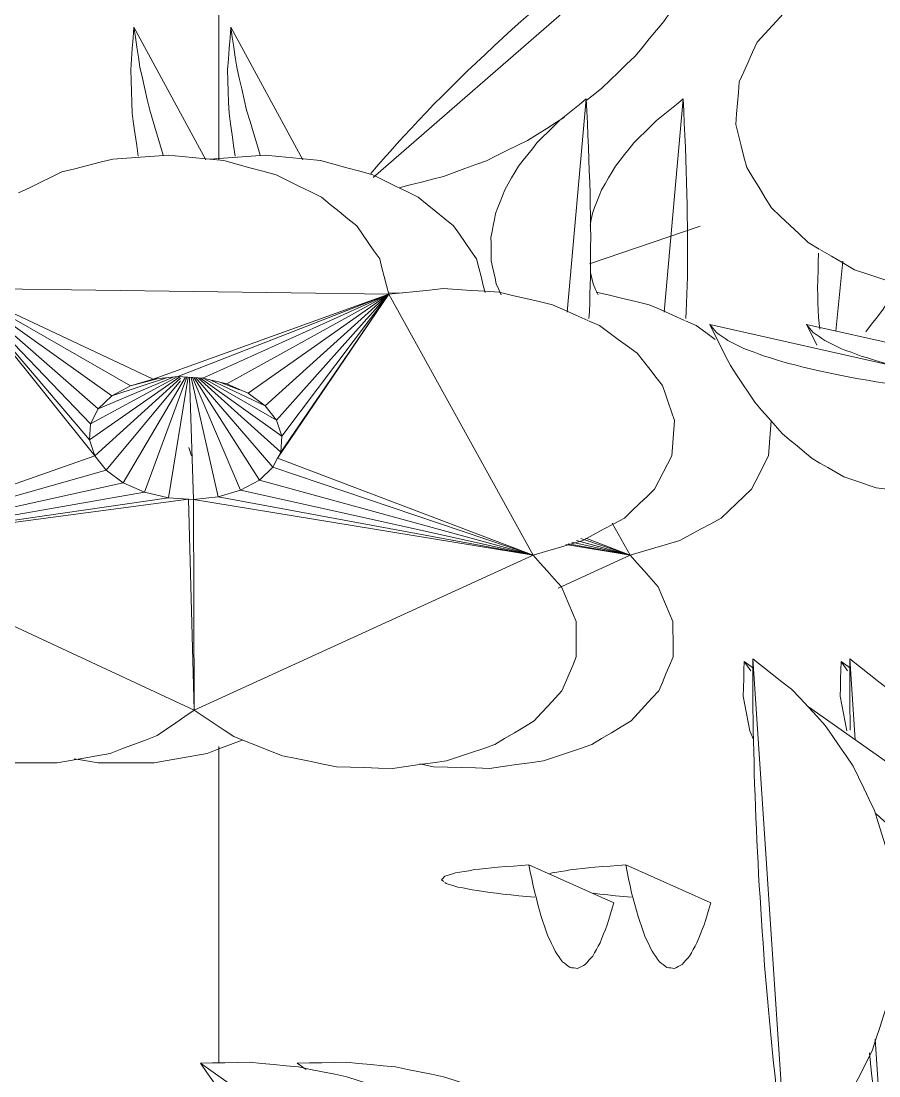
# Model space of a CAD drawing. Header units: metres. Extents: x 10.2 to 20.8, y -0.2 to 6.6.
# Drawn here: x 14.5478 to 14.6224, y 1.4089 to 1.5007 of the extents above; entities that cross this region are included whole.
import ezdxf

# ---------------------------------------------------------------- set-up
doc = ezdxf.new("R2010")
doc.units = ezdxf.units.M
for name, color, linetype, lineweight in [('Importações nas famílias', 250, 'Continuous', 5), ('Pilares estruturais', 7, 'Continuous', 5), ('Vegetação', 7, 'Continuous', 5)]:
    doc.layers.add(name, color=color, linetype=linetype, lineweight=lineweight)

# ---------------------------------------------------------------- blocks, each defined once
blk = doc.blocks.new('Planta_pergolado_12200 - plantas pergolado_skp_Component_12-V3474-Corte 3')
at = {"layer": 'Importações nas famílias'}
blk.add_line((14.563402, 2.02062), (14.596081, 1.997517), dxfattribs=at)
at = {"layer": 'Importações nas famílias', "flags": 128}
for points in [[(14.567663, 2.020685), (14.566598, 2.020669), (14.565533, 2.020652), (14.564467, 2.020636), (14.563402, 2.02062)], [(14.563402, 2.02062), (14.56397, 2.019805), (14.564537, 2.018989), (14.565105, 2.018173), (14.565672, 2.017358)], [(14.571937, 2.020285), (14.570869, 2.020385), (14.5698, 2.020485), (14.568732, 2.020585), (14.567663, 2.020685)], [(14.576126, 2.01943), (14.575079, 2.019644), (14.574032, 2.019857), (14.572985, 2.020071), (14.571937, 2.020285)], [(14.580129, 2.01814), (14.579128, 2.018463), (14.578128, 2.018785), (14.577127, 2.019107), (14.576126, 2.01943)], [(14.583854, 2.016446), (14.582923, 2.016869), (14.581992, 2.017293), (14.581061, 2.017717), (14.580129, 2.01814)], [(14.565672, 2.017358), (14.566285, 2.016579), (14.566898, 2.0158), (14.567511, 2.015021), (14.568124, 2.014242)], [(14.587213, 2.014386), (14.586374, 2.014901), (14.585534, 2.015416), (14.584694, 2.015931), (14.583854, 2.016446)], [(14.568124, 2.014242), (14.568776, 2.013508), (14.569427, 2.012774), (14.570079, 2.012041), (14.570731, 2.011307)], [(14.590128, 2.012011), (14.589399, 2.012605), (14.588671, 2.013198), (14.587942, 2.013792), (14.587213, 2.014386)], [(14.592529, 2.009374), (14.591929, 2.010033), (14.591328, 2.010692), (14.590728, 2.011351), (14.590128, 2.012011)], [(14.570731, 2.011307), (14.571414, 2.010627), (14.572097, 2.009947), (14.57278, 2.009267), (14.573463, 2.008587)], [(14.59436, 2.006538), (14.593903, 2.007247), (14.593445, 2.007956), (14.592987, 2.008665), (14.592529, 2.009374)], [(14.573463, 2.008587), (14.574171, 2.007968), (14.574878, 2.007349), (14.575585, 2.00673), (14.576292, 2.006111)], [(14.59558, 2.00357), (14.595275, 2.004312), (14.59497, 2.005054), (14.594665, 2.005796), (14.59436, 2.006538)], [(14.576292, 2.006111), (14.577015, 2.00556), (14.577738, 2.005008), (14.578461, 2.004457), (14.579184, 2.003906)], [(14.579184, 2.003906), (14.579915, 2.003429), (14.580646, 2.002952), (14.581377, 2.002475), (14.582109, 2.001998)], [(14.596158, 2.000539), (14.596013, 2.001297), (14.595869, 2.002055), (14.595724, 2.002812), (14.59558, 2.00357)], [(14.582109, 2.001998), (14.58284, 2.001601), (14.583571, 2.001203), (14.584301, 2.000805), (14.585032, 2.000408)], [(14.585032, 2.000408), (14.585755, 2.000094), (14.586478, 1.99978), (14.587201, 1.999466), (14.587923, 1.999152)], [(14.596081, 1.997517), (14.5961, 1.998272), (14.596119, 1.999028), (14.596139, 1.999784), (14.596158, 2.000539)], [(14.587923, 1.999152), (14.58863, 1.998926), (14.589336, 1.998699), (14.590043, 1.998472), (14.590749, 1.998246)], [(14.590749, 1.998246), (14.591432, 1.998109), (14.592114, 1.997972), (14.592796, 1.997835), (14.593479, 1.997699)], [(14.593479, 1.997699), (14.594129, 1.997653), (14.59478, 1.997608), (14.595431, 1.997562), (14.596081, 1.997517)]]:
    blk.add_lwpolyline(points, dxfattribs=at)
blk = doc.blocks.new('Planta_pergolado_12200 - plantas pergolado_skp_Component_12-V3475-Corte 3')
at = {"layer": 'Importações nas famílias'}
blk.add_line((14.611436, 2.055797), (14.614391, 2.011394), dxfattribs=at)
at = {"layer": 'Importações nas famílias', "flags": 128}
for points in [[(14.614808, 2.053144), (14.613965, 2.053807), (14.613122, 2.05447), (14.612279, 2.055134), (14.611436, 2.055797)], [(14.611436, 2.055797), (14.611436, 2.054929), (14.611437, 2.054062), (14.611437, 2.053194), (14.611438, 2.052327)], [(14.611438, 2.052327), (14.611451, 2.051413), (14.611464, 2.0505), (14.611477, 2.049586), (14.61149, 2.048673)], [(14.617741, 2.050008), (14.617008, 2.050792), (14.616275, 2.051576), (14.615541, 2.05236), (14.614808, 2.053144)], [(14.620165, 2.046464), (14.619559, 2.04735), (14.618953, 2.048236), (14.618347, 2.049122), (14.617741, 2.050008)], [(14.61149, 2.048673), (14.611516, 2.047724), (14.611541, 2.046775), (14.611567, 2.045826), (14.611592, 2.044877)], [(14.622023, 2.042594), (14.621558, 2.043562), (14.621094, 2.044529), (14.620629, 2.045497), (14.620165, 2.046464)], [(14.611592, 2.044877), (14.61163, 2.043902), (14.611667, 2.042928), (14.611705, 2.041954), (14.611743, 2.04098)], [(14.623271, 2.03849), (14.622959, 2.039516), (14.622647, 2.040542), (14.622335, 2.041568), (14.622023, 2.042594)], [(14.611743, 2.04098), (14.611792, 2.039991), (14.611841, 2.039003), (14.611891, 2.038014), (14.61194, 2.037026)], [(14.623882, 2.034247), (14.623729, 2.035308), (14.623577, 2.036369), (14.623424, 2.037429), (14.623271, 2.03849)], [(14.61194, 2.037026), (14.612001, 2.036034), (14.612061, 2.035042), (14.612122, 2.03405), (14.612182, 2.033058)], [(14.623839, 2.029966), (14.62385, 2.031036), (14.62386, 2.032107), (14.623871, 2.033177), (14.623882, 2.034247)], [(14.612182, 2.033058), (14.612253, 2.032074), (14.612324, 2.03109), (14.612395, 2.030106), (14.612466, 2.029122)], [(14.623144, 2.025746), (14.623318, 2.026801), (14.623492, 2.027856), (14.623665, 2.028911), (14.623839, 2.029966)], [(14.612466, 2.029122), (14.612547, 2.028156), (14.612628, 2.027191), (14.612708, 2.026225), (14.612789, 2.02526)], [(14.621814, 2.021687), (14.622146, 2.022702), (14.622479, 2.023717), (14.622812, 2.024731), (14.623144, 2.025746)], [(14.612789, 2.02526), (14.612878, 2.024324), (14.612968, 2.023388), (14.613057, 2.022452), (14.613147, 2.021516)], [(14.613147, 2.021516), (14.613244, 2.020619), (14.613342, 2.019723), (14.613439, 2.018826), (14.613536, 2.01793)], [(14.619879, 2.017884), (14.620363, 2.018835), (14.620846, 2.019785), (14.62133, 2.020736), (14.621814, 2.021687)], [(14.613536, 2.01793), (14.61364, 2.017083), (14.613744, 2.016237), (14.613848, 2.01539), (14.613953, 2.014544)], [(14.617385, 2.014426), (14.618009, 2.01529), (14.618632, 2.016155), (14.619256, 2.017019), (14.619879, 2.017884)], [(14.613953, 2.014544), (14.614062, 2.013756), (14.614172, 2.012969), (14.614281, 2.012181), (14.614391, 2.011394)], [(14.614391, 2.011394), (14.61514, 2.012152), (14.615888, 2.01291), (14.616637, 2.013668), (14.617385, 2.014426)]]:
    blk.add_lwpolyline(points, dxfattribs=at)
blk = doc.blocks.new('Planta_pergolado_12200 - plantas pergolado_skp_Component_16-V3798-Corte 3')
for name in ['Planta_pergolado_12200 - plantas pergolado_skp_Component_12-V3475-Corte 3', 'Planta_pergolado_12200 - plantas pergolado_skp_Component_12-V3474-Corte 3']:
    blk.add_blockref(name, (0, -0.610611))
blk = doc.blocks.new('Planta_pergolado_12200 - plantas pergolado_skp_Component_12-V3509-Corte 3')
at = {"layer": 'Importações nas famílias'}
for p, q in [((14.578434, 2.097664), (14.61029, 2.125456)), ((14.578724, 2.098619), (14.578233, 2.098015))]:
    blk.add_line(p, q, dxfattribs=at)
at = {"layer": 'Importações nas famílias', "flags": 128}
for points in [[(14.61029, 2.125456), (14.609708, 2.125124), (14.609125, 2.124791), (14.608543, 2.124458), (14.60796, 2.124126)], [(14.609222, 2.121673), (14.609489, 2.122619), (14.609756, 2.123564), (14.610023, 2.12451), (14.61029, 2.125456)], [(14.60796, 2.124126), (14.607299, 2.123698), (14.606637, 2.123271), (14.605976, 2.122844), (14.605314, 2.122416)], [(14.605314, 2.122416), (14.604589, 2.121904), (14.603864, 2.121392), (14.603139, 2.12088), (14.602414, 2.120367)], [(14.607757, 2.118017), (14.608123, 2.118931), (14.608489, 2.119845), (14.608856, 2.120759), (14.609222, 2.121673)], [(14.602414, 2.120367), (14.601643, 2.119782), (14.600871, 2.119197), (14.6001, 2.118612), (14.599329, 2.118027)], [(14.599329, 2.118027), (14.598529, 2.117383), (14.597729, 2.116739), (14.59693, 2.116095), (14.59613, 2.115451)], [(14.605912, 2.114531), (14.606373, 2.115403), (14.606835, 2.116274), (14.607296, 2.117146), (14.607757, 2.118017)], [(14.59613, 2.115451), (14.595321, 2.114763), (14.594511, 2.114075), (14.593702, 2.113387), (14.592893, 2.112699)], [(14.603708, 2.111252), (14.604259, 2.112072), (14.60481, 2.112891), (14.605361, 2.113711), (14.605912, 2.114531)], [(14.592893, 2.112699), (14.592093, 2.111983), (14.591293, 2.111267), (14.590493, 2.110551), (14.589693, 2.109835)], [(14.601168, 2.108217), (14.601803, 2.108975), (14.602438, 2.109734), (14.603073, 2.110493), (14.603708, 2.111252)], [(14.589693, 2.109835), (14.588922, 2.109109), (14.58815, 2.108382), (14.587378, 2.107655), (14.586607, 2.106928)], [(14.598322, 2.105459), (14.599033, 2.106148), (14.599745, 2.106838), (14.600457, 2.107527), (14.601168, 2.108217)], [(14.586607, 2.106928), (14.585881, 2.106207), (14.585156, 2.105486), (14.58443, 2.104765), (14.583705, 2.104045)], [(14.59694, 2.104375), (14.597541, 2.104847), (14.598322, 2.105459)], [(14.583705, 2.104045), (14.583043, 2.103347), (14.582381, 2.102649), (14.581719, 2.101951), (14.581057, 2.101253)], [(14.591838, 2.100896), (14.592678, 2.101424), (14.593519, 2.101953), (14.59436, 2.102481), (14.595055, 2.102918)], [(14.581057, 2.101253), (14.580474, 2.100595), (14.57989, 2.099936), (14.579307, 2.099277), (14.578724, 2.098619)], [(14.588272, 2.099141), (14.589164, 2.09958), (14.590055, 2.100018), (14.590946, 2.100457), (14.591838, 2.100896)], [(14.584543, 2.097765), (14.585475, 2.098109), (14.586408, 2.098453), (14.58734, 2.098797), (14.588272, 2.099141)], [(14.580692, 2.096782), (14.581655, 2.097027), (14.582618, 2.097273), (14.58358, 2.097519), (14.584543, 2.097765)]]:
    blk.add_lwpolyline(points, dxfattribs=at)
blk = doc.blocks.new('Planta_pergolado_12200 - plantas pergolado_skp_Component_12-V3818-Corte 3')
at = {"layer": 'Importações nas famílias'}
for p, q in [((14.621477, 1.506232), (14.621218, 1.505231)), ((14.621691, 1.505106), (14.621803, 1.506266)), ((14.618665, 1.473705), (14.619251, 1.479783))]:
    blk.add_line(p, q, dxfattribs=at)
at = {"layer": 'Importações nas famílias', "flags": 128}
for points in [[(14.617156, 1.48047), (14.617132, 1.47971), (14.617108, 1.478951), (14.617085, 1.478191), (14.617061, 1.477431)], [(14.62278, 1.475601), (14.623201, 1.476311), (14.623622, 1.477021), (14.624043, 1.477731)], [(14.617061, 1.477431), (14.61708, 1.476792), (14.617099, 1.476152), (14.617119, 1.475512), (14.617138, 1.474873)], [(14.62125, 1.473637), (14.62176, 1.474291), (14.62227, 1.474946), (14.62278, 1.475601)], [(14.617138, 1.474873), (14.6172, 1.474368), (14.617262, 1.473863)]]:
    blk.add_lwpolyline(points, dxfattribs=at)
blk = doc.blocks.new('Planta_pergolado_12200 - plantas pergolado_skp_Component_17-V3820-Corte 3')
at = {"layer": 'Importações nas famílias'}
blk.add_line((14.617214, 1.480842), (14.616256, 1.481402), dxfattribs=at)
at = {"layer": 'Importações nas famílias', "flags": 128}
for points in [[(14.611802, 1.498832), (14.612471, 1.499564), (14.613141, 1.500297), (14.61381, 1.501029), (14.61448, 1.501762)], [(14.610258, 1.495392), (14.610644, 1.496252), (14.61103, 1.497112), (14.611416, 1.497972), (14.611802, 1.498832)], [(14.609953, 1.491677), (14.610029, 1.492606), (14.610105, 1.493535), (14.610181, 1.494463), (14.610258, 1.495392)], [(14.610908, 1.48794), (14.610669, 1.488874), (14.61043, 1.489809), (14.610191, 1.490743), (14.609953, 1.491677)], [(14.613057, 1.484435), (14.61252, 1.485311), (14.611982, 1.486188), (14.611445, 1.487064), (14.610908, 1.48794)], [(14.616256, 1.481402), (14.615456, 1.48216), (14.614657, 1.482919), (14.613857, 1.483677), (14.613057, 1.484435)], [(14.620284, 1.479047), (14.619277, 1.479635), (14.61827, 1.480224), (14.617263, 1.480813)], [(14.624869, 1.47753), (14.623723, 1.477909), (14.622577, 1.478288), (14.62143, 1.478667), (14.620284, 1.479047)]]:
    blk.add_lwpolyline(points, dxfattribs=at)
blk = doc.blocks.new('Planta_pergolado_12200 - plantas pergolado_skp_Component_16-V3821-Corte 3')
for name, p in [('Planta_pergolado_12200 - plantas pergolado_skp_Component_17-V3820-Corte 3', (0, 0)), ('Planta_pergolado_12200 - plantas pergolado_skp_Component_12-V3509-Corte 3', (0, -0.610611)), ('Planta_pergolado_12200 - plantas pergolado_skp_Component_12-V3818-Corte 3', (0, 0))]:
    blk.add_blockref(name, p)
blk = doc.blocks.new('Planta_pergolado_12200 - plantas pergolado_skp_Component_12-V3515-Corte 3')
at = {"layer": 'Importações nas famílias'}
for p, q in [((14.571826, 2.02062), (14.572606, 2.020069)), ((14.595273, 2.004043), (14.604505, 1.997517))]:
    blk.add_line(p, q, dxfattribs=at)
at = {"layer": 'Importações nas famílias', "flags": 128}
for points in [[(14.576086, 2.020685), (14.575021, 2.020669), (14.573956, 2.020652), (14.572891, 2.020636), (14.571826, 2.02062)], [(14.580361, 2.020285), (14.579292, 2.020385), (14.578224, 2.020485), (14.577155, 2.020585), (14.576086, 2.020685)], [(14.584549, 2.01943), (14.583502, 2.019644), (14.582455, 2.019857), (14.581408, 2.020071), (14.580361, 2.020285)], [(14.588553, 2.01814), (14.587552, 2.018463), (14.586551, 2.018785), (14.58555, 2.019107), (14.584549, 2.01943)], [(14.592278, 2.016446), (14.591347, 2.016869), (14.590415, 2.017293), (14.589484, 2.017717), (14.588553, 2.01814)], [(14.595637, 2.014386), (14.594797, 2.014901), (14.593957, 2.015416), (14.593118, 2.015931), (14.592278, 2.016446)], [(14.598551, 2.012011), (14.597823, 2.012605), (14.597094, 2.013198), (14.596365, 2.013792), (14.595637, 2.014386)], [(14.600952, 2.009374), (14.600352, 2.010033), (14.599752, 2.010692), (14.599151, 2.011351), (14.598551, 2.012011)], [(14.602784, 2.006538), (14.602326, 2.007247), (14.601868, 2.007956), (14.60141, 2.008665), (14.600952, 2.009374)], [(14.604003, 2.00357), (14.603698, 2.004312), (14.603394, 2.005054), (14.603089, 2.005796), (14.602784, 2.006538)], [(14.604581, 2.000539), (14.604437, 2.001297), (14.604292, 2.002055), (14.604148, 2.002812), (14.604003, 2.00357)], [(14.604505, 1.997517), (14.604524, 1.998272), (14.604543, 1.999028), (14.604562, 1.999784), (14.604581, 2.000539)], [(14.596347, 1.999152), (14.597053, 1.998926), (14.59776, 1.998699), (14.598466, 1.998472), (14.599173, 1.998246)], [(14.599173, 1.998246), (14.599855, 1.998109), (14.600537, 1.997972), (14.60122, 1.997835), (14.601902, 1.997699)], [(14.601902, 1.997699), (14.602553, 1.997653), (14.603203, 1.997608), (14.603854, 1.997562), (14.604505, 1.997517)]]:
    blk.add_lwpolyline(points, dxfattribs=at)
blk = doc.blocks.new('Planta_pergolado_12200 - plantas pergolado_skp_Component_12-V3516-Corte 3')
at = {"layer": 'Importações nas famílias'}
for p, q in [((14.619859, 2.055797), (14.620328, 2.048755)), ((14.622061, 2.022711), (14.622815, 2.011394))]:
    blk.add_line(p, q, dxfattribs=at)
at = {"layer": 'Importações nas famílias', "flags": 128}
for points in [[(14.623232, 2.053144), (14.622389, 2.053807), (14.621545, 2.05447), (14.620702, 2.055134), (14.619859, 2.055797)], [(14.619859, 2.055797), (14.61986, 2.054929), (14.61986, 2.054062), (14.619861, 2.053194), (14.619861, 2.052327)], [(14.619861, 2.052327), (14.619874, 2.051413), (14.619887, 2.0505), (14.6199, 2.049586)], [(14.626164, 2.050008), (14.625431, 2.050792), (14.624698, 2.051576), (14.623965, 2.05236), (14.623232, 2.053144)], [(14.628588, 2.046464), (14.627982, 2.04735), (14.627376, 2.048236), (14.62677, 2.049122), (14.626164, 2.050008)], [(14.630446, 2.042594), (14.629982, 2.043562), (14.629517, 2.044529), (14.629053, 2.045497), (14.628588, 2.046464)], [(14.632262, 2.029966), (14.632273, 2.031036), (14.632284, 2.032107), (14.632294, 2.033177)], [(14.631568, 2.025746), (14.631741, 2.026801), (14.631915, 2.027856), (14.632089, 2.028911), (14.632262, 2.029966)], [(14.630237, 2.021687), (14.63057, 2.022702), (14.630902, 2.023717), (14.631235, 2.024731), (14.631568, 2.025746)], [(14.621571, 2.021516), (14.621668, 2.020619), (14.621765, 2.019723), (14.621862, 2.018826), (14.62196, 2.01793)], [(14.628303, 2.017884), (14.628786, 2.018835), (14.62927, 2.019785), (14.629754, 2.020736), (14.630237, 2.021687)], [(14.62196, 2.01793), (14.622064, 2.017083), (14.622168, 2.016237), (14.622272, 2.01539), (14.622376, 2.014544)], [(14.625809, 2.014426), (14.626432, 2.01529), (14.627056, 2.016155), (14.627679, 2.017019), (14.628303, 2.017884)], [(14.622376, 2.014544), (14.622486, 2.013756), (14.622595, 2.012969), (14.622705, 2.012181), (14.622815, 2.011394)], [(14.622815, 2.011394), (14.623563, 2.012152), (14.624312, 2.01291), (14.62506, 2.013668), (14.625809, 2.014426)]]:
    blk.add_lwpolyline(points, dxfattribs=at)
blk = doc.blocks.new('Planta_pergolado_12200 - plantas pergolado_skp_Component_16-V3824-Corte 3')
for name in ['Planta_pergolado_12200 - plantas pergolado_skp_Component_12-V3516-Corte 3', 'Planta_pergolado_12200 - plantas pergolado_skp_Component_12-V3515-Corte 3']:
    blk.add_blockref(name, (0, -0.610611))
blk = doc.blocks.new('Planta_pergolado_12200 - plantas pergolado_skp_-V3864-Corte 3')
for name in ['Planta_pergolado_12200 - plantas pergolado_skp_Component_16-V3821-Corte 3', 'Planta_pergolado_12200 - plantas pergolado_skp_Component_16-V3798-Corte 3', 'Planta_pergolado_12200 - plantas pergolado_skp_Component_16-V3824-Corte 3']:
    blk.add_blockref(name, (0, 0))
blk = doc.blocks.new('Planta_pergolado_12200 - plantas pergolado_skp_Component_12-V3865-Corte 3')
at = {"layer": 'Importações nas famílias'}
for p, q in [((14.611504, 1.444382), (14.610683, 1.444963)), ((14.61125, 1.444147), (14.610683, 1.444963)), ((14.62959, 1.431595), (14.616275, 1.441009)), ((14.611184, 1.438909), (14.611489, 1.438167)), ((14.643361, 1.421859), (14.634588, 1.428062)), ((14.629389, 1.426341), (14.628658, 1.426818))]:
    blk.add_line(p, q, dxfattribs=at)
at = {"layer": 'Importações nas famílias', "flags": 128}
for points in [[(14.610683, 1.444963), (14.610663, 1.444207), (14.610644, 1.443451), (14.610625, 1.442696), (14.610606, 1.44194)], [(14.610606, 1.44194), (14.610751, 1.441182), (14.610895, 1.440425), (14.61104, 1.439667), (14.611184, 1.438909)], [(14.623572, 1.430453), (14.622865, 1.431072), (14.622158, 1.431691)], [(14.625018, 1.429351), (14.624295, 1.429902), (14.623572, 1.430453)], [(14.632313, 1.42475), (14.631582, 1.425148), (14.630851, 1.425545), (14.63012, 1.425943), (14.629389, 1.426341)], [(14.623841, 1.42561), (14.624772, 1.425187), (14.625703, 1.424763), (14.626634, 1.424339)], [(14.635204, 1.423495), (14.634481, 1.423809), (14.633758, 1.424122), (14.633036, 1.424436), (14.632313, 1.42475)], [(14.626634, 1.424339), (14.627635, 1.424017), (14.628636, 1.423694), (14.629637, 1.423372), (14.630638, 1.42305)], [(14.630638, 1.42305), (14.631685, 1.422836), (14.632732, 1.422622), (14.633779, 1.422408), (14.634826, 1.422195)], [(14.63803, 1.422588), (14.637323, 1.422815), (14.636617, 1.423041), (14.63591, 1.423268), (14.635204, 1.423495)], [(14.634826, 1.422195), (14.635895, 1.422095), (14.636963, 1.421995), (14.638032, 1.421895), (14.639101, 1.421795)], [(14.640759, 1.422041), (14.640077, 1.422178), (14.639394, 1.422315), (14.638712, 1.422452), (14.63803, 1.422588)], [(14.639101, 1.421795), (14.640166, 1.421811), (14.641231, 1.421827), (14.642296, 1.421843), (14.643361, 1.421859)], [(14.643361, 1.421859), (14.642711, 1.421905), (14.64206, 1.42195), (14.64141, 1.421996), (14.640759, 1.422041)]]:
    blk.add_lwpolyline(points, dxfattribs=at)
blk = doc.blocks.new('Planta_pergolado_12200 - plantas pergolado_skp_Component_12-V3571-Corte 3')
at = {"layer": 'Importações nas famílias'}
for p, q in [((14.599354, 2.03457), (14.591959, 2.037864)), ((14.584666, 2.036332), (14.584762, 2.036253))]:
    blk.add_line(p, q, dxfattribs=at)
at = {"layer": 'Importações nas famílias', "flags": 128}
for points in [[(14.58927, 2.037664), (14.588734, 2.037605), (14.588197, 2.037546), (14.587661, 2.037487), (14.587124, 2.037428)], [(14.591959, 2.037864), (14.591287, 2.037814), (14.590614, 2.037764), (14.589942, 2.037714), (14.58927, 2.037664)], [(14.592476, 2.035446), (14.592347, 2.036051), (14.592217, 2.036655), (14.592088, 2.03726), (14.591959, 2.037864)], [(14.584649, 2.036874), (14.584581, 2.036797), (14.584513, 2.036721), (14.584445, 2.036644), (14.584377, 2.036568)], [(14.585572, 2.037162), (14.585341, 2.03709), (14.58511, 2.037018), (14.584879, 2.036946), (14.584649, 2.036874)], [(14.587124, 2.037428), (14.586736, 2.037362), (14.586348, 2.037295), (14.58596, 2.037229), (14.585572, 2.037162)], [(14.584377, 2.036568), (14.584473, 2.036489), (14.584569, 2.03641)], [(14.584762, 2.036253), (14.585021, 2.036173), (14.585279, 2.036094), (14.585538, 2.036015), (14.585796, 2.035935)], [(14.585796, 2.035935), (14.586211, 2.035857), (14.586625, 2.03578), (14.58704, 2.035702), (14.587455, 2.035624)], [(14.587455, 2.035624), (14.588016, 2.035549), (14.588576, 2.035474), (14.589137, 2.035399), (14.589698, 2.035324)], [(14.589698, 2.035324), (14.590392, 2.035254), (14.591086, 2.035184), (14.591781, 2.035114), (14.592475, 2.035045)], [(14.593034, 2.033374), (14.592895, 2.033892), (14.592755, 2.03441), (14.592616, 2.034928), (14.592476, 2.035446)], [(14.599354, 2.03457), (14.599208, 2.034088), (14.599061, 2.033606), (14.598915, 2.033125), (14.598769, 2.032643)], [(14.593627, 2.03167), (14.593479, 2.032096), (14.593331, 2.032522), (14.593182, 2.032948), (14.593034, 2.033374)], [(14.598769, 2.032643), (14.598615, 2.032255), (14.598462, 2.031868), (14.598308, 2.03148), (14.598154, 2.031093)], [(14.594247, 2.030353), (14.594092, 2.030682), (14.593937, 2.031011), (14.593782, 2.03134), (14.593627, 2.03167)], [(14.594888, 2.029439), (14.594728, 2.029667), (14.594568, 2.029896), (14.594407, 2.030124), (14.594247, 2.030353)], [(14.598154, 2.031093), (14.597995, 2.030804), (14.597836, 2.030515), (14.597677, 2.030225), (14.597518, 2.029936)], [(14.595543, 2.028937), (14.59538, 2.029062), (14.595216, 2.029188), (14.595052, 2.029313), (14.594888, 2.029439)], [(14.597518, 2.029936), (14.597354, 2.029749), (14.597191, 2.029562), (14.597028, 2.029374), (14.596865, 2.029187)], [(14.596205, 2.028852), (14.596039, 2.028873), (14.595874, 2.028894), (14.595709, 2.028915), (14.595543, 2.028937)], [(14.596865, 2.029187), (14.5967, 2.029103), (14.596535, 2.02902), (14.59637, 2.028936), (14.596205, 2.028852)]]:
    blk.add_lwpolyline(points, dxfattribs=at)
blk = doc.blocks.new('Planta_pergolado_12200 - plantas pergolado_skp_Component_12-V3572-Corte 3')
at = {"layer": 'Importações nas famílias'}
blk.add_line((14.637336, 2.078212), (14.607688, 2.084892), dxfattribs=at)
at = {"layer": 'Importações nas famílias', "flags": 128}
for points in [[(14.607688, 2.084892), (14.608137, 2.083995), (14.608587, 2.083099), (14.609037, 2.082203), (14.609487, 2.081307)], [(14.608272, 2.084191), (14.608126, 2.084366), (14.60798, 2.084541), (14.607834, 2.084716), (14.607688, 2.084892)], [(14.609266, 2.083493), (14.609018, 2.083668), (14.608769, 2.083842), (14.60852, 2.084017), (14.608272, 2.084191)], [(14.61066, 2.082805), (14.610312, 2.082977), (14.609963, 2.083149), (14.609615, 2.083321), (14.609266, 2.083493)], [(14.612438, 2.082134), (14.611994, 2.082302), (14.611549, 2.082469), (14.611105, 2.082637), (14.61066, 2.082805)], [(14.61458, 2.081488), (14.614045, 2.081649), (14.613509, 2.081811), (14.612974, 2.081972), (14.612438, 2.082134)], [(14.609487, 2.081307), (14.610016, 2.080511), (14.610546, 2.079714), (14.611075, 2.078918), (14.611604, 2.078121)], [(14.617062, 2.080874), (14.616442, 2.081028), (14.615821, 2.081181), (14.615201, 2.081334), (14.61458, 2.081488)], [(14.619857, 2.080299), (14.619159, 2.080443), (14.61846, 2.080586), (14.617761, 2.08073), (14.617062, 2.080874)], [(14.622934, 2.079769), (14.622165, 2.079902), (14.621396, 2.080034), (14.620627, 2.080167), (14.619857, 2.080299)], [(14.626259, 2.079291), (14.625427, 2.07941), (14.624596, 2.07953), (14.623765, 2.07965), (14.622934, 2.079769)], [(14.629793, 2.078868), (14.62891, 2.078974), (14.628026, 2.079079), (14.627142, 2.079185), (14.626259, 2.079291)], [(14.611604, 2.078121), (14.612201, 2.077443), (14.612797, 2.076764), (14.613393, 2.076086), (14.61399, 2.075408)], [(14.6335, 2.078507), (14.632573, 2.078598), (14.631647, 2.078688), (14.63072, 2.078778), (14.629793, 2.078868)], [(14.637336, 2.078212), (14.636377, 2.078286), (14.635418, 2.07836), (14.634459, 2.078433), (14.6335, 2.078507)], [(14.635339, 2.075483), (14.635839, 2.076165), (14.636338, 2.076847), (14.636837, 2.077529), (14.637336, 2.078212)], [(14.61399, 2.075408), (14.614639, 2.074863), (14.615289, 2.074319), (14.615938, 2.073775), (14.616587, 2.073231)], [(14.633054, 2.073289), (14.633625, 2.073837), (14.634197, 2.074386), (14.634768, 2.074934), (14.635339, 2.075483)], [(14.616587, 2.073231), (14.617275, 2.072833), (14.617962, 2.072436), (14.618649, 2.072038), (14.619336, 2.071641)], [(14.630533, 2.07168), (14.631164, 2.072082), (14.631794, 2.072484), (14.632424, 2.072886), (14.633054, 2.073289)], [(14.619336, 2.071641), (14.620045, 2.0714), (14.620754, 2.071159), (14.621463, 2.070917), (14.622172, 2.070676)], [(14.627837, 2.070696), (14.628511, 2.070942), (14.629185, 2.071188), (14.629859, 2.071434), (14.630533, 2.07168)], [(14.622172, 2.070676), (14.622886, 2.070597), (14.6236, 2.070517), (14.624314, 2.070438), (14.625028, 2.070359)], [(14.625028, 2.070359), (14.62573, 2.070443), (14.626432, 2.070527), (14.627135, 2.070612), (14.627837, 2.070696)]]:
    blk.add_lwpolyline(points, dxfattribs=at)
blk = doc.blocks.new('Planta_pergolado_12200 - plantas pergolado_skp_Component_12-V3573-Corte 3')
at = {"layer": 'Importações nas famílias'}
blk.add_line((14.557625, 2.110762), (14.563873, 2.099229), dxfattribs=at)
at = {"layer": 'Importações nas famílias', "flags": 128}
for points in [[(14.557625, 2.110762), (14.557555, 2.109833), (14.557484, 2.108903), (14.557414, 2.107974), (14.557344, 2.107044)], [(14.558146, 2.107266), (14.558016, 2.10814), (14.557885, 2.109014), (14.557755, 2.109888), (14.557625, 2.110762)], [(14.557344, 2.107044), (14.557375, 2.106104), (14.557406, 2.105164), (14.557437, 2.104223), (14.557468, 2.103283)], [(14.559002, 2.103526), (14.558788, 2.104461), (14.558574, 2.105396), (14.55836, 2.106331), (14.558146, 2.107266)], [(14.557468, 2.103283), (14.5576, 2.102342), (14.557731, 2.101402), (14.557863, 2.100461), (14.557995, 2.09952)], [(14.560173, 2.099629), (14.55988, 2.100603), (14.559587, 2.101577), (14.559294, 2.102551), (14.559002, 2.103526)]]:
    blk.add_lwpolyline(points, dxfattribs=at)
blk = doc.blocks.new('Planta_pergolado_12200 - plantas pergolado_skp_Component_12-V3574-Corte 3')
at = {"layer": 'Importações nas famílias'}
for p, q in [((14.596952, 2.10451), (14.595299, 2.08595)), ((14.59719, 2.085395), (14.597231, 2.086021))]:
    blk.add_line(p, q, dxfattribs=at)
at = {"layer": 'Importações nas famílias', "flags": 128}
for points in [[(14.596952, 2.10451), (14.596373, 2.104043), (14.595793, 2.103576), (14.595214, 2.10311), (14.594634, 2.102643)], [(14.597153, 2.100295), (14.597103, 2.101349), (14.597053, 2.102402), (14.597003, 2.103456), (14.596952, 2.10451)], [(14.594634, 2.102643), (14.594142, 2.102155), (14.59365, 2.101666), (14.593158, 2.101178), (14.592666, 2.10069)], [(14.592666, 2.10069), (14.592267, 2.100186), (14.591868, 2.099681), (14.591469, 2.099177), (14.59107, 2.098673)], [(14.597283, 2.096247), (14.597251, 2.097259), (14.597218, 2.098271), (14.597186, 2.099283), (14.597153, 2.100295)], [(14.59107, 2.098673), (14.590768, 2.098158), (14.590467, 2.097643), (14.590165, 2.097129), (14.589863, 2.096614)], [(14.589863, 2.096614), (14.589662, 2.096094), (14.589461, 2.095575), (14.589261, 2.095055), (14.58906, 2.094536)], [(14.59734, 2.092461), (14.597326, 2.093407), (14.597312, 2.094354), (14.597298, 2.0953), (14.597283, 2.096247)], [(14.58906, 2.094536), (14.588962, 2.094017), (14.588864, 2.093499), (14.588766, 2.09298), (14.588668, 2.092462)], [(14.588668, 2.092462), (14.588674, 2.09195), (14.58868, 2.091439), (14.588686, 2.090927), (14.588692, 2.090415)], [(14.597323, 2.089025), (14.597327, 2.089884), (14.597332, 2.090743), (14.597336, 2.091602), (14.59734, 2.092461)], [(14.588692, 2.090415), (14.588803, 2.089916), (14.588913, 2.089417), (14.589023, 2.088918), (14.589133, 2.088418)], [(14.597231, 2.086021), (14.597254, 2.086772), (14.597277, 2.087523), (14.5973, 2.088274), (14.597323, 2.089025)], [(14.589133, 2.088418), (14.589346, 2.087937), (14.589559, 2.087456)]]:
    blk.add_lwpolyline(points, dxfattribs=at)
blk = doc.blocks.new('Planta_pergolado_12200 - plantas pergolado_skp_Component_17-V3866-Corte 3')
at = {"layer": 'Importações nas famílias'}
for p, q in [((14.553857, 1.465625), (14.54254, 1.477425)), ((14.54254, 1.477425), (14.554526, 1.466929)), ((14.54254, 1.477425), (14.555714, 1.468061)), ((14.55375, 1.464237), (14.54254, 1.477425)), ((14.54254, 1.477425), (14.554214, 1.46286)), ((14.579774, 1.476902), (14.54254, 1.477425)), ((14.559287, 1.469516), (14.54254, 1.477425)), ((14.557337, 1.468943), (14.54254, 1.477425)), ((14.559287, 1.469516), (14.579774, 1.476902)), ((14.579774, 1.476902), (14.56143, 1.46974)), ((14.579774, 1.476902), (14.56362, 1.469599)), ((14.579774, 1.476902), (14.565708, 1.469105)), ((14.579774, 1.476902), (14.567551, 1.46829)), ((14.579774, 1.476902), (14.569025, 1.467209)), ((14.579774, 1.476902), (14.570027, 1.465937)), ((14.579774, 1.476902), (14.570117, 1.46265)), ((14.579774, 1.476902), (14.570385, 1.463172)), ((14.579774, 1.476902), (14.570491, 1.46456)), ((14.579774, 1.476902), (14.592341, 1.454207)), ((14.597147, 1.474604), (14.5981, 1.474183)), ((14.561627, 1.469727), (14.55375, 1.464237)), ((14.56143, 1.469745), (14.553857, 1.465625)), ((14.561674, 1.469599), (14.554214, 1.46286)), ((14.561037, 1.469698), (14.554526, 1.466929)), ((14.56046, 1.469638), (14.555714, 1.468061)), ((14.562094, 1.469697), (14.55669, 1.460508)), ((14.557337, 1.468943), (14.559632, 1.469552)), ((14.557337, 1.468943), (14.559287, 1.469516)), ((14.562223, 1.469689), (14.558534, 1.459692)), ((14.559287, 1.469516), (14.56143, 1.46974)), ((14.562346, 1.469681), (14.560621, 1.459198)), ((14.56143, 1.46974), (14.56362, 1.469599)), ((14.562468, 1.469673), (14.562811, 1.459058)), ((14.562592, 1.469665), (14.564954, 1.459282)), ((14.562722, 1.469657), (14.566904, 1.459854)), ((14.562862, 1.469648), (14.568528, 1.460736)), ((14.563018, 1.469638), (14.569715, 1.461868)), ((14.570385, 1.463172), (14.563197, 1.469626)), ((14.563409, 1.469613), (14.570491, 1.46456)), ((14.570027, 1.465937), (14.56362, 1.469624)), ((14.56362, 1.469599), (14.565708, 1.469105)), ((14.561674, 1.469366), (14.555217, 1.461588)), ((14.557011, 1.468766), (14.555714, 1.468061)), ((14.557011, 1.468766), (14.557337, 1.468943)), ((14.569025, 1.467209), (14.564258, 1.469448)), ((14.565137, 1.46924), (14.566813, 1.46858)), ((14.565708, 1.469105), (14.566813, 1.468616)), ((14.566813, 1.468616), (14.567551, 1.46829)), ((14.555714, 1.468061), (14.554526, 1.466929)), ((14.567551, 1.46829), (14.569025, 1.467209)), ((14.554526, 1.466929), (14.553857, 1.465625)), ((14.569025, 1.467209), (14.570027, 1.465937)), ((14.570027, 1.465937), (14.570491, 1.46456)), ((14.553857, 1.465625), (14.55375, 1.464237)), ((14.55375, 1.464237), (14.554214, 1.46286)), ((14.570491, 1.46456), (14.570385, 1.463172)), ((14.570385, 1.463172), (14.570117, 1.46265)), ((14.554214, 1.46286), (14.532095, 1.455054)), ((14.555217, 1.461588), (14.554214, 1.46286)), ((14.570117, 1.46265), (14.569715, 1.461868)), ((14.570117, 1.46265), (14.592341, 1.454207)), ((14.555217, 1.461588), (14.532095, 1.455054)), ((14.55669, 1.460508), (14.555217, 1.461588)), ((14.569715, 1.461868), (14.568528, 1.460736)), ((14.569715, 1.461868), (14.592341, 1.454207)), ((14.55669, 1.460508), (14.532095, 1.455054)), ((14.558534, 1.459692), (14.55669, 1.460508)), ((14.568528, 1.460736), (14.566904, 1.459854)), ((14.568528, 1.460736), (14.592341, 1.454207)), ((14.558534, 1.459692), (14.532095, 1.455054)), ((14.560621, 1.459198), (14.558534, 1.459692)), ((14.566904, 1.459854), (14.564954, 1.459282)), ((14.566904, 1.459854), (14.592341, 1.454207)), ((14.560621, 1.459198), (14.532095, 1.455054)), ((14.562371, 1.459086), (14.532095, 1.455054)), ((14.562371, 1.459086), (14.560621, 1.459198)), ((14.562811, 1.459058), (14.562371, 1.459086)), ((14.562874, 1.440704), (14.562371, 1.459086)), ((14.564954, 1.459282), (14.562811, 1.459058)), ((14.592341, 1.454207), (14.562811, 1.459058)), ((14.562811, 1.459058), (14.562874, 1.440704)), ((14.592341, 1.454207), (14.564954, 1.459282)), ((14.532095, 1.455054), (14.562874, 1.440704)), ((14.562874, 1.440704), (14.592341, 1.454207))]:
    blk.add_line(p, q, dxfattribs=at)
at = {"layer": 'Importações nas famílias', "flags": 128}
for points in [[(14.555799, 1.488674), (14.556999, 1.488758), (14.558199, 1.488842), (14.559399, 1.488926), (14.560599, 1.48901)], [(14.560599, 1.48901), (14.561808, 1.488892), (14.563018, 1.488774), (14.564227, 1.488656), (14.565436, 1.488538)], [(14.551365, 1.487554), (14.552474, 1.487834), (14.553582, 1.488114), (14.554691, 1.488394), (14.555799, 1.488674)], [(14.565436, 1.488538), (14.566573, 1.488227), (14.567709, 1.487915), (14.568846, 1.487604), (14.569982, 1.487292)], [(14.547598, 1.485725), (14.54854, 1.486182), (14.549482, 1.486639), (14.550423, 1.487097), (14.551365, 1.487554)], [(14.569982, 1.487292), (14.570968, 1.486808), (14.571954, 1.486324), (14.57294, 1.485839), (14.573926, 1.485355)], [(14.573926, 1.485355), (14.574695, 1.484731), (14.575463, 1.484108), (14.576232, 1.483484), (14.577001, 1.48286)], [(14.577001, 1.48286), (14.577499, 1.482139), (14.577998, 1.481418), (14.578496, 1.480698), (14.578995, 1.479977)], [(14.578995, 1.479977), (14.57919, 1.479208), (14.579384, 1.478439), (14.579579, 1.477671), (14.579774, 1.476902)], [(14.579774, 1.476902), (14.580962, 1.477026), (14.58215, 1.47715), (14.583338, 1.477274), (14.584526, 1.477398)], [(14.584526, 1.477398), (14.58574, 1.477321), (14.586954, 1.477243), (14.588168, 1.477165), (14.589382, 1.477087)], [(14.589382, 1.477087), (14.59054, 1.476813), (14.591697, 1.476539), (14.592855, 1.476265), (14.594012, 1.475991)], [(14.594012, 1.475991), (14.595034, 1.475539), (14.596056, 1.475087), (14.597078, 1.474635)], [(14.5981, 1.474183), (14.598917, 1.473584), (14.599733, 1.472985), (14.60055, 1.472386), (14.601367, 1.471787)], [(14.601367, 1.471787), (14.601923, 1.471082), (14.602479, 1.470377), (14.603035, 1.469671), (14.603591, 1.468966)], [(14.603591, 1.468966), (14.603848, 1.468203), (14.604105, 1.46744), (14.604362, 1.466676), (14.604619, 1.465913)], [(14.604619, 1.465913), (14.60456, 1.465144), (14.604501, 1.464374), (14.604442, 1.463605), (14.604383, 1.462835)], [(14.604383, 1.462835), (14.604012, 1.462112), (14.603641, 1.461389), (14.60327, 1.460666), (14.602898, 1.459943)], [(14.602898, 1.459943), (14.60224, 1.459316), (14.601582, 1.458688), (14.600924, 1.458061), (14.600266, 1.457433)], [(14.600266, 1.457433), (14.599365, 1.456944), (14.598465, 1.456455), (14.597565, 1.455966), (14.596665, 1.455477)], [(14.596665, 1.455477), (14.595584, 1.455159), (14.594503, 1.454842), (14.593422, 1.454524), (14.592341, 1.454207)], [(14.592341, 1.454207), (14.592953, 1.453519), (14.593564, 1.452832), (14.594176, 1.452144), (14.594788, 1.451457)], [(14.594788, 1.451457), (14.595107, 1.450701), (14.595426, 1.449945), (14.595745, 1.449189), (14.596064, 1.448434)], [(14.596064, 1.448434), (14.596069, 1.447661), (14.596073, 1.446889), (14.596078, 1.446116), (14.596082, 1.445344)], [(14.596082, 1.445344), (14.595772, 1.444608), (14.595462, 1.443871), (14.595152, 1.443135), (14.594842, 1.442398)], [(14.594842, 1.442398), (14.594238, 1.441748), (14.593634, 1.441098), (14.59303, 1.440447), (14.592427, 1.439797)], [(14.562874, 1.440704), (14.562064, 1.440155), (14.561254, 1.439606), (14.560444, 1.439057), (14.559634, 1.438508)], [(14.566325, 1.438414), (14.565462, 1.438987), (14.564599, 1.439559), (14.563737, 1.440132), (14.562874, 1.440704)], [(14.592427, 1.439797), (14.59157, 1.439277), (14.590714, 1.438758), (14.589858, 1.438238), (14.589001, 1.437718)], [(14.559634, 1.438508), (14.558617, 1.438119), (14.5576, 1.437729), (14.556583, 1.43734), (14.555566, 1.436951)], [(14.570545, 1.43674), (14.56949, 1.437159), (14.568435, 1.437577), (14.56738, 1.437996), (14.566325, 1.438414)], [(14.589001, 1.437718), (14.587951, 1.437364), (14.586901, 1.43701), (14.58585, 1.436656), (14.5848, 1.436302)], [(14.555566, 1.436951), (14.554412, 1.436747), (14.553257, 1.436544), (14.552102, 1.436341), (14.550948, 1.436138)], [(14.575246, 1.435796), (14.574071, 1.436032), (14.572895, 1.436268), (14.57172, 1.436504), (14.570545, 1.43674)], [(14.550948, 1.436138), (14.549734, 1.436135), (14.548521, 1.436131), (14.547307, 1.436128), (14.546093, 1.436125)], [(14.580108, 1.435647), (14.578893, 1.435684), (14.577677, 1.435722), (14.576462, 1.435759), (14.575246, 1.435796)], [(14.5848, 1.436302), (14.583627, 1.436139), (14.582454, 1.435975), (14.581281, 1.435811), (14.580108, 1.435647)]]:
    blk.add_lwpolyline(points, dxfattribs=at)
blk = doc.blocks.new('Planta_pergolado_12200 - plantas pergolado_skp_Component_16-V3867-Corte 3')
for name, p in [('Planta_pergolado_12200 - plantas pergolado_skp_Component_12-V3573-Corte 3', (0, -0.610611)), ('Planta_pergolado_12200 - plantas pergolado_skp_Component_12-V3574-Corte 3', (0, -0.610611)), ('Planta_pergolado_12200 - plantas pergolado_skp_Component_17-V3866-Corte 3', (0, 0)), ('Planta_pergolado_12200 - plantas pergolado_skp_Component_12-V3572-Corte 3', (0, -0.610611)), ('Planta_pergolado_12200 - plantas pergolado_skp_Component_12-V3865-Corte 3', (0, 0)), ('Planta_pergolado_12200 - plantas pergolado_skp_Component_12-V3571-Corte 3', (0, -0.610611))]:
    blk.add_blockref(name, p)
blk = doc.blocks.new('Planta_pergolado_12200 - plantas pergolado_skp_Component_12-V3893-Corte 3')
at = {"layer": 'Importações nas famílias'}
for p, q in [((14.619927, 1.444382), (14.619106, 1.444963)), ((14.619673, 1.444147), (14.619106, 1.444963)), ((14.627334, 1.439146), (14.624698, 1.441009)), ((14.646054, 1.425911), (14.643011, 1.428062)), ((14.637812, 1.426341), (14.637081, 1.426818)), ((14.64325, 1.422195), (14.644318, 1.422095))]:
    blk.add_line(p, q, dxfattribs=at)
at = {"layer": 'Importações nas famílias', "flags": 128}
for points in [[(14.619106, 1.444963), (14.619087, 1.444207), (14.619068, 1.443451), (14.619049, 1.442696), (14.619029, 1.44194)], [(14.619029, 1.44194), (14.619174, 1.441182), (14.619319, 1.440425), (14.619463, 1.439667), (14.619608, 1.438909)], [(14.640736, 1.42475), (14.640005, 1.425148), (14.639274, 1.425545), (14.638543, 1.425943), (14.637812, 1.426341)], [(14.643627, 1.423495), (14.642905, 1.423809), (14.642182, 1.424122), (14.641459, 1.424436), (14.640736, 1.42475)], [(14.645, 1.423054), (14.644334, 1.423268), (14.643627, 1.423495)]]:
    blk.add_lwpolyline(points, dxfattribs=at)
blk = doc.blocks.new('Planta_pergolado_12200 - plantas pergolado_skp_Component_12-V3610-Corte 3')
at = {"layer": 'Importações nas famílias'}
for p, q in [((14.607777, 2.03457), (14.600382, 2.037864)), ((14.593995, 2.037162), (14.593765, 2.03709)), ((14.597561, 2.035399), (14.598122, 2.035324))]:
    blk.add_line(p, q, dxfattribs=at)
at = {"layer": 'Importações nas famílias', "flags": 128}
for points in [[(14.597694, 2.037664), (14.597157, 2.037605), (14.596621, 2.037546), (14.596084, 2.037487), (14.595548, 2.037428)], [(14.600382, 2.037864), (14.59971, 2.037814), (14.599038, 2.037764), (14.598366, 2.037714), (14.597694, 2.037664)], [(14.6009, 2.035446), (14.60077, 2.036051), (14.600641, 2.036655), (14.600512, 2.03726), (14.600382, 2.037864)], [(14.595548, 2.037428), (14.59516, 2.037362), (14.594772, 2.037295), (14.594383, 2.037229), (14.593995, 2.037162)], [(14.598122, 2.035324), (14.598816, 2.035254), (14.59951, 2.035184), (14.600204, 2.035114), (14.600898, 2.035045)], [(14.601458, 2.033374), (14.601318, 2.033892), (14.601179, 2.03441), (14.601039, 2.034928), (14.6009, 2.035446)], [(14.607777, 2.03457), (14.607631, 2.034088), (14.607485, 2.033606), (14.607339, 2.033125), (14.607192, 2.032643)], [(14.60205, 2.03167), (14.601902, 2.032096), (14.601754, 2.032522), (14.601606, 2.032948), (14.601458, 2.033374)], [(14.607192, 2.032643), (14.607039, 2.032255), (14.606885, 2.031868), (14.606732, 2.03148), (14.606578, 2.031093)], [(14.602671, 2.030353), (14.602516, 2.030682), (14.602361, 2.031011), (14.602205, 2.03134), (14.60205, 2.03167)], [(14.603312, 2.029439), (14.603152, 2.029667), (14.602991, 2.029896), (14.602831, 2.030124), (14.602671, 2.030353)], [(14.606578, 2.031093), (14.606419, 2.030804), (14.60626, 2.030515), (14.6061, 2.030225), (14.605941, 2.029936)], [(14.603967, 2.028937), (14.603803, 2.029062), (14.603639, 2.029188), (14.603476, 2.029313), (14.603312, 2.029439)], [(14.605941, 2.029936), (14.605778, 2.029749), (14.605615, 2.029562), (14.605452, 2.029374), (14.605289, 2.029187)], [(14.604628, 2.028852), (14.604463, 2.028873), (14.604297, 2.028894), (14.604132, 2.028915), (14.603967, 2.028937)], [(14.605289, 2.029187), (14.605124, 2.029103), (14.604958, 2.02902), (14.604793, 2.028936), (14.604628, 2.028852)]]:
    blk.add_lwpolyline(points, dxfattribs=at)
blk = doc.blocks.new('Planta_pergolado_12200 - plantas pergolado_skp_Component_12-V3894-Corte 3')
at = {"layer": 'Importações nas famílias'}
blk.add_line((14.625318, 1.472206), (14.616111, 1.47428), dxfattribs=at)
at = {"layer": 'Importações nas famílias', "flags": 128}
for points in [[(14.616111, 1.47428), (14.616561, 1.473384), (14.617011, 1.472488)], [(14.616695, 1.47358), (14.616549, 1.473755), (14.616403, 1.47393), (14.616257, 1.474105), (14.616111, 1.47428)], [(14.61769, 1.472882), (14.617441, 1.473056), (14.617192, 1.473231), (14.616944, 1.473405), (14.616695, 1.47358)], [(14.619084, 1.472194), (14.618735, 1.472366), (14.618387, 1.472538), (14.618038, 1.47271), (14.61769, 1.472882)], [(14.620862, 1.471523), (14.620417, 1.47169), (14.619973, 1.471858), (14.619528, 1.472026), (14.619084, 1.472194)], [(14.623004, 1.470877), (14.622468, 1.471038), (14.621933, 1.4712), (14.621397, 1.471361), (14.620862, 1.471523)], [(14.624865, 1.470416), (14.624245, 1.47057), (14.623624, 1.470723), (14.623004, 1.470877)]]:
    blk.add_lwpolyline(points, dxfattribs=at)
blk = doc.blocks.new('Planta_pergolado_12200 - plantas pergolado_skp_Component_12-V3612-Corte 3')
at = {"layer": 'Importações nas famílias'}
for p, q in [((14.605376, 2.10451), (14.603722, 2.08595)), ((14.605614, 2.085395), (14.605655, 2.086021))]:
    blk.add_line(p, q, dxfattribs=at)
at = {"layer": 'Importações nas famílias', "flags": 128}
for points in [[(14.605376, 2.10451), (14.604796, 2.104043), (14.604217, 2.103576), (14.603637, 2.10311), (14.603058, 2.102643)], [(14.605576, 2.100295), (14.605526, 2.101349), (14.605476, 2.102402), (14.605426, 2.103456), (14.605376, 2.10451)], [(14.603058, 2.102643), (14.602566, 2.102155), (14.602074, 2.101666), (14.601582, 2.101178), (14.60109, 2.10069)], [(14.60109, 2.10069), (14.600691, 2.100186), (14.600292, 2.099681), (14.599892, 2.099177), (14.599493, 2.098673)], [(14.605707, 2.096247), (14.605674, 2.097259), (14.605642, 2.098271), (14.605609, 2.099283), (14.605576, 2.100295)], [(14.599493, 2.098673), (14.599192, 2.098158), (14.59889, 2.097643), (14.598588, 2.097129), (14.598287, 2.096614)], [(14.598287, 2.096614), (14.598086, 2.096094), (14.597885, 2.095575), (14.597684, 2.095055), (14.597483, 2.094536)], [(14.605764, 2.092461), (14.60575, 2.093407), (14.605735, 2.094354), (14.605721, 2.0953), (14.605707, 2.096247)], [(14.597483, 2.094536), (14.597385, 2.094017), (14.597287, 2.093499)], [(14.605746, 2.089025), (14.605751, 2.089884), (14.605755, 2.090743), (14.60576, 2.091602), (14.605764, 2.092461)], [(14.597336, 2.089417), (14.597446, 2.088918), (14.597557, 2.088418)], [(14.605655, 2.086021), (14.605678, 2.086772), (14.6057, 2.087523), (14.605723, 2.088274), (14.605746, 2.089025)], [(14.597557, 2.088418), (14.59777, 2.087937), (14.597982, 2.087456)]]:
    blk.add_lwpolyline(points, dxfattribs=at)
blk = doc.blocks.new('Planta_pergolado_12200 - plantas pergolado_skp_Component_17-V3613-Corte 3')
at = {"layer": 'Importações nas famílias'}
for p, q in [((14.580962, 2.087615), (14.579744, 2.087632)), ((14.60557, 2.085216), (14.606523, 2.084794)), ((14.562402, 2.074172), (14.562638, 2.073471)), ((14.59922, 2.067607), (14.600764, 2.064818)), ((14.596091, 2.0661), (14.600764, 2.064818)), ((14.596495, 2.066264), (14.600764, 2.064818)), ((14.596909, 2.066283), (14.600764, 2.064818)), ((14.600764, 2.064818), (14.595192, 2.065734)), ((14.600764, 2.064818), (14.59539, 2.065814)), ((14.595703, 2.065942), (14.600764, 2.064818)), ((14.594522, 2.061958), (14.600764, 2.064818)), ((14.58367, 2.046408), (14.582494, 2.046644))]:
    blk.add_line(p, q, dxfattribs=at)
at = {"layer": 'Importações nas famílias', "flags": 128}
for points in [[(14.564223, 2.099285), (14.565423, 2.099369), (14.566623, 2.099453), (14.567822, 2.099537), (14.569022, 2.099621)], [(14.569022, 2.099621), (14.570232, 2.099503), (14.571441, 2.099386), (14.57265, 2.099268), (14.57386, 2.09915)], [(14.57386, 2.09915), (14.574996, 2.098838), (14.576133, 2.098527), (14.577269, 2.098215), (14.578406, 2.097903)], [(14.578406, 2.097903), (14.579392, 2.097419), (14.580378, 2.096935), (14.581364, 2.096451), (14.58235, 2.095966)], [(14.58235, 2.095966), (14.583118, 2.095343), (14.583887, 2.094719), (14.584655, 2.094095), (14.585424, 2.093471)], [(14.585424, 2.093471), (14.585923, 2.092751), (14.586421, 2.09203), (14.58692, 2.091309), (14.587418, 2.090588)], [(14.587418, 2.090588), (14.587613, 2.089819), (14.587808, 2.089051), (14.588002, 2.088282), (14.588156, 2.087676)], [(14.597806, 2.087699), (14.598963, 2.087425), (14.600121, 2.08715), (14.601278, 2.086876), (14.602436, 2.086602)], [(14.602436, 2.086602), (14.603458, 2.08615), (14.604479, 2.085698), (14.605501, 2.085246)], [(14.606523, 2.084794), (14.60734, 2.084195), (14.608157, 2.083596)], [(14.613043, 2.076523), (14.612984, 2.075755), (14.612925, 2.074986), (14.612866, 2.074216), (14.612807, 2.073447)], [(14.612807, 2.073447), (14.612436, 2.072724), (14.612064, 2.072001), (14.611693, 2.071278), (14.611322, 2.070554)], [(14.611322, 2.070554), (14.610664, 2.069927), (14.610006, 2.0693), (14.609347, 2.068672), (14.608689, 2.068045)], [(14.608689, 2.068045), (14.607789, 2.067555), (14.606889, 2.067066), (14.605988, 2.066577), (14.605088, 2.066088)], [(14.605088, 2.066088), (14.604007, 2.065771), (14.602926, 2.065453), (14.601845, 2.065136), (14.600764, 2.064818)], [(14.600764, 2.064818), (14.601376, 2.064131), (14.601988, 2.063443), (14.6026, 2.062756), (14.603211, 2.062068)], [(14.603211, 2.062068), (14.60353, 2.061312), (14.603849, 2.060557), (14.604168, 2.059801), (14.604487, 2.059045)], [(14.604487, 2.059045), (14.604492, 2.058273), (14.604497, 2.0575), (14.604501, 2.056728), (14.604506, 2.055955)], [(14.604506, 2.055955), (14.604196, 2.055219), (14.603886, 2.054483), (14.603575, 2.053746), (14.603265, 2.05301)], [(14.603265, 2.05301), (14.602661, 2.052359), (14.602058, 2.051709), (14.601454, 2.051059), (14.60085, 2.050409)], [(14.60085, 2.050409), (14.599994, 2.049889), (14.599137, 2.049369), (14.598281, 2.048849), (14.597425, 2.048329)], [(14.567041, 2.04873), (14.566024, 2.048341), (14.565007, 2.047951), (14.56399, 2.047562)], [(14.597425, 2.048329), (14.596375, 2.047975), (14.595324, 2.047622), (14.594274, 2.047268), (14.593223, 2.046914)], [(14.554517, 2.046736), (14.553327, 2.046934), (14.552425, 2.047083)], [(14.56399, 2.047562), (14.562835, 2.047359), (14.561681, 2.047156), (14.560526, 2.046952), (14.559371, 2.046749)], [(14.593223, 2.046914), (14.59205, 2.04675), (14.590878, 2.046586), (14.589705, 2.046422), (14.588532, 2.046258)], [(14.559371, 2.046749), (14.558158, 2.046746), (14.556944, 2.046743), (14.55573, 2.04674), (14.554517, 2.046736)], [(14.588532, 2.046258), (14.587316, 2.046296), (14.586101, 2.046333), (14.584885, 2.04637), (14.58367, 2.046408)]]:
    blk.add_lwpolyline(points, dxfattribs=at)
blk = doc.blocks.new('Planta_pergolado_12200 - plantas pergolado_skp_Component_16-V3895-Corte 3')
for name, p in [('Planta_pergolado_12200 - plantas pergolado_skp_Component_12-V3573-Corte 3', (0.008424, -0.610611)), ('Planta_pergolado_12200 - plantas pergolado_skp_Component_12-V3612-Corte 3', (0, -0.610611)), ('Planta_pergolado_12200 - plantas pergolado_skp_Component_17-V3613-Corte 3', (0, -0.610611)), ('Planta_pergolado_12200 - plantas pergolado_skp_Component_12-V3894-Corte 3', (0, 0)), ('Planta_pergolado_12200 - plantas pergolado_skp_Component_12-V3893-Corte 3', (0, 0)), ('Planta_pergolado_12200 - plantas pergolado_skp_Component_12-V3610-Corte 3', (0, -0.610611))]:
    blk.add_blockref(name, p)
blk = doc.blocks.new('Planta_pergolado_12200 - plantas pergolado_skp_-V3935-Corte 3')
at = {"layer": 'Importações nas famílias'}
blk.add_line((14.597237, 1.479555), (14.606854, 1.482819), dxfattribs=at)
for name in ['Planta_pergolado_12200 - plantas pergolado_skp_Component_16-V3867-Corte 3', 'Planta_pergolado_12200 - plantas pergolado_skp_Component_16-V3895-Corte 3']:
    blk.add_blockref(name, (0, 0))
blk = doc.blocks.new('Planta_pergolado_12200 - plantas pergolado_skp_-V3936-Corte 3')
for name in ['Planta_pergolado_12200 - plantas pergolado_skp_-V3864-Corte 3', 'Planta_pergolado_12200 - plantas pergolado_skp_-V3935-Corte 3']:
    blk.add_blockref(name, (0, 0))
blk = doc.blocks.new('Planta_pergolado_12200 - Planta_pergolado_12200-V5114-Corte 3')
blk.add_blockref('Planta_pergolado_12200 - plantas pergolado_skp_-V3936-Corte 3', (0, 0))

msp = doc.modelspace()

# ---------------------------------------------------------------- linework, layer by layer
at = {"layer": 'Pilares estruturais', "color": 250}
for p, q in [((14.565, 1.549449), (14.565, 1.488586)), ((14.565, 1.437549), (14.565, 1.410033))]:
    msp.add_line(p, q, dxfattribs=at)

# ---------------------------------------------------------------- block references
at = {"layer": 'Vegetação', "color": 250}
msp.add_blockref('Planta_pergolado_12200 - Planta_pergolado_12200-V5114-Corte 3', (0, 0), dxfattribs=at)

doc.saveas('drawing.dxf')
